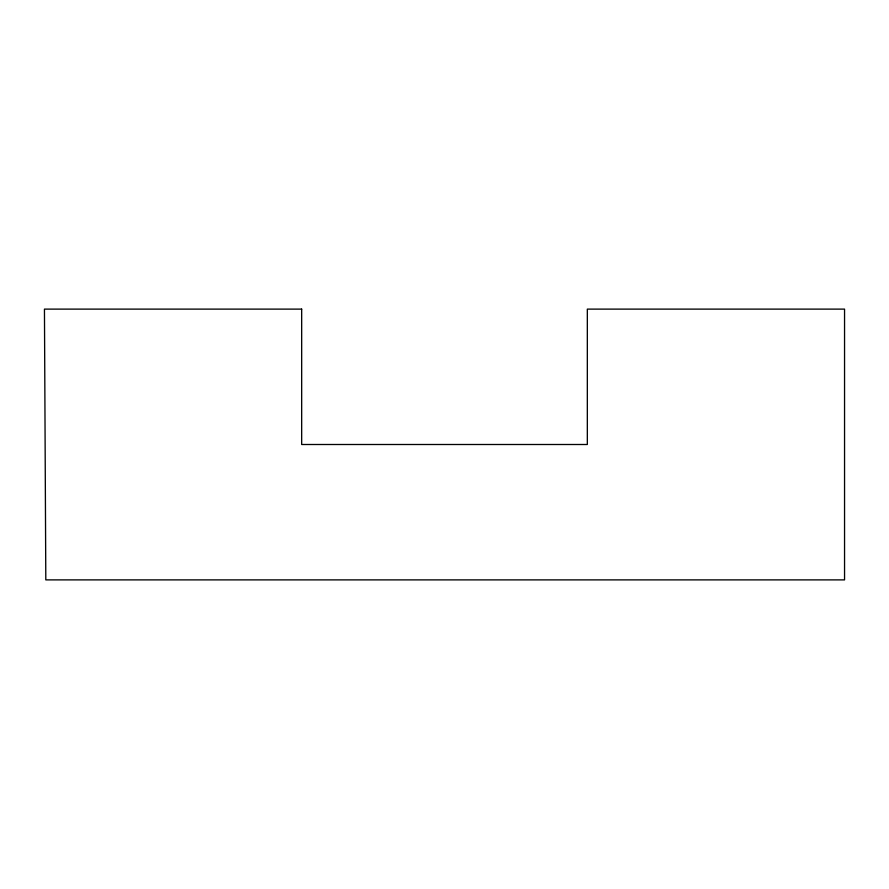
<?xml version="1.0" encoding="UTF-8"?>
<svg xmlns="http://www.w3.org/2000/svg" width="889" height="889" viewBox="0 0 889 889"><rect width="100%" height="100%" fill="white"/><g stroke="black" fill="none" stroke-linecap="round" stroke-linejoin="round"><path stroke-width="1.33" d="M301.671 309.116L44.45 309.116L45.806 579.884L844.55 579.884L844.55 309.116L587.329 309.116L587.329 444.5L301.671 444.5L301.671 309.116"/></g></svg>
